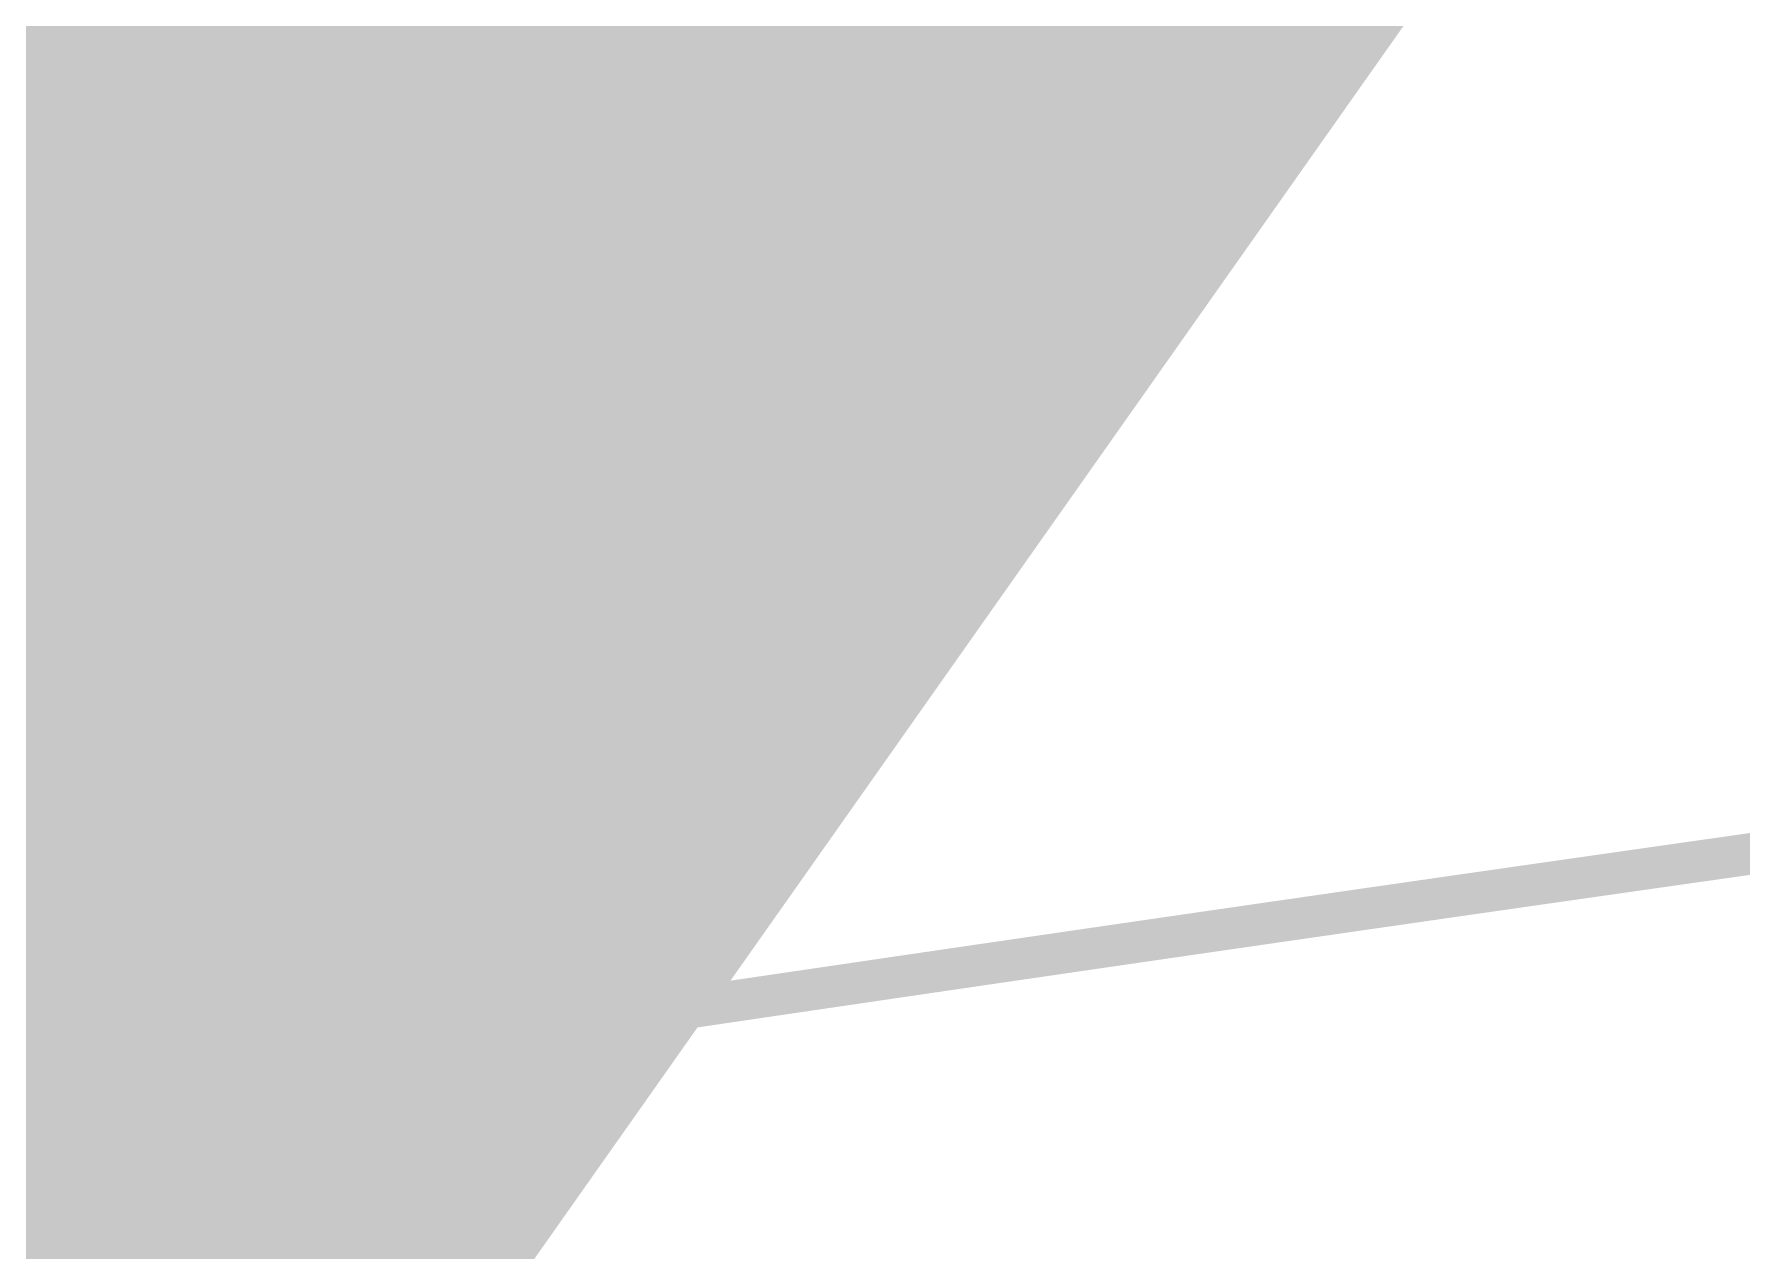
# Model space of a CAD drawing. Header units: inches. Extents: x -7 to 348, y -14 to 159.
# Drawn here: x 17.584 to 18.108, y 31.16 to 31.533 of the extents above; entities that cross this region are included whole.
import ezdxf

# ---------------------------------------------------------------- set-up
doc = ezdxf.new("R2010")
doc.units = ezdxf.units.IN
for name, color, linetype in [('Dimension', 6, 'Continuous'), ('Fabrication', 76, 'Continuous'), ('Top Layer', 1, 'Continuous')]:
    doc.layers.add(name, color=color, linetype=linetype)

msp = doc.modelspace()

# ---------------------------------------------------------------- linework, layer by layer
at = {"layer": 'Dimension'}
for points in [[(58.31, 19.467, 0.254, 0.254, 1), (13.31, 19.467, 0.254, 0.254, 1)], [(54.56034, 19.46693, 0.254, 0.254, 1), (17.06033, 19.46693, 0.254, 0.254, 1)]]:
    msp.add_lwpolyline(points, format="xyseb", close=True, dxfattribs=at)
at = {"layer": 'Fabrication'}
for points in [[(53.19355, 31.33267, 0.0127, 0.0127, -1.1671), (15.67509, 13.58703, 0.0127, 0.0127, 0)], [(53.19355, 31.33267, 0.0127, 0.0127, -1.1671), (15.67509, 13.58703, 0.0127, 0.0127, 0)], [(53.19355, 31.33267, 0.0127, 0.0127, -1.1671), (15.67509, 13.58703, 0.0127, 0.0127, 0)], [(53.19355, 31.33267, 0.0127, 0.0127, -1.1671), (15.67509, 13.58703, 0.0127, 0.0127, 0)], [(15.67533, 25.51295, 0.0127, 0.0127, -0.076993), (18.42319, 31.32543, 0.0127, 0.0127, 0)], [(15.67533, 25.51295, 0.0127, 0.0127, -0.076993), (18.42319, 31.32543, 0.0127, 0.0127, 0)], [(15.67533, 25.51295, 0.0127, 0.0127, -0.076993), (18.42319, 31.32543, 0.0127, 0.0127, 0)], [(15.67533, 25.51295, 0.0127, 0.0127, -0.076993), (18.42319, 31.32543, 0.0127, 0.0127, 0)], [(18.09771, 31.27992, 0.0127, 0.0127, 0), (18.1181, 31.28282, 0.0127, 0.0127, 0)], [(18.09771, 31.27992, 0.0127, 0.0127, 0), (18.1181, 31.28282, 0.0127, 0.0127, 0)], [(18.05879, 31.27437, 0.0127, 0.0127, 0), (18.06467, 31.27521, 0.0127, 0.0127, 0)], [(18.05879, 31.27437, 0.0127, 0.0127, 0), (18.06467, 31.27521, 0.0127, 0.0127, 0)], [(18.06467, 31.27521, 0.0127, 0.0127, 0), (18.07051, 31.27604, 0.0127, 0.0127, 0)], [(18.06467, 31.27521, 0.0127, 0.0127, 0), (18.07051, 31.27604, 0.0127, 0.0127, 0)], [(18.07051, 31.27604, 0.0127, 0.0127, 0), (18.07633, 31.27687, 0.0127, 0.0127, 0)], [(18.07051, 31.27604, 0.0127, 0.0127, 0), (18.07633, 31.27687, 0.0127, 0.0127, 0)], [(18.07633, 31.27687, 0.0127, 0.0127, 0), (18.08212, 31.2777, 0.0127, 0.0127, 0)], [(18.07633, 31.27687, 0.0127, 0.0127, 0), (18.08212, 31.2777, 0.0127, 0.0127, 0)], [(18.08212, 31.2777, 0.0127, 0.0127, 0), (18.08789, 31.27852, 0.0127, 0.0127, 0)], [(18.08212, 31.2777, 0.0127, 0.0127, 0), (18.08789, 31.27852, 0.0127, 0.0127, 0)], [(18.08789, 31.27852, 0.0127, 0.0127, 0), (18.09363, 31.27934, 0.0127, 0.0127, 0)], [(18.08789, 31.27852, 0.0127, 0.0127, 0), (18.09363, 31.27934, 0.0127, 0.0127, 0)], [(18.09363, 31.27934, 0.0127, 0.0127, 0), (18.09771, 31.27992, 0.0127, 0.0127, 0)], [(18.09363, 31.27934, 0.0127, 0.0127, 0), (18.09771, 31.27992, 0.0127, 0.0127, 0)], [(18.02475, 31.26949, 0.0127, 0.0127, 0), (18.03163, 31.27048, 0.0127, 0.0127, 0)], [(18.02475, 31.26949, 0.0127, 0.0127, 0), (18.03163, 31.27048, 0.0127, 0.0127, 0)], [(18.03163, 31.27048, 0.0127, 0.0127, 0), (18.03847, 31.27146, 0.0127, 0.0127, 0)], [(18.03163, 31.27048, 0.0127, 0.0127, 0), (18.03847, 31.27146, 0.0127, 0.0127, 0)], [(18.03847, 31.27146, 0.0127, 0.0127, 0), (18.04528, 31.27244, 0.0127, 0.0127, 0)], [(18.03847, 31.27146, 0.0127, 0.0127, 0), (18.04528, 31.27244, 0.0127, 0.0127, 0)], [(18.04528, 31.27244, 0.0127, 0.0127, 0), (18.05205, 31.2734, 0.0127, 0.0127, 0)], [(18.04528, 31.27244, 0.0127, 0.0127, 0), (18.05205, 31.2734, 0.0127, 0.0127, 0)], [(18.05205, 31.2734, 0.0127, 0.0127, 0), (18.05879, 31.27437, 0.0127, 0.0127, 0)], [(18.05205, 31.2734, 0.0127, 0.0127, 0), (18.05879, 31.27437, 0.0127, 0.0127, 0)], [(17.98461, 31.26371, 0.0127, 0.0127, 0), (17.99342, 31.26499, 0.0127, 0.0127, 0)], [(17.98461, 31.26371, 0.0127, 0.0127, 0), (17.99342, 31.26499, 0.0127, 0.0127, 0)], [(17.99342, 31.26499, 0.0127, 0.0127, 0), (18.00131, 31.26612, 0.0127, 0.0127, 0)], [(17.99342, 31.26499, 0.0127, 0.0127, 0), (18.00131, 31.26612, 0.0127, 0.0127, 0)], [(18.00131, 31.26612, 0.0127, 0.0127, 0), (18.00917, 31.26725, 0.0127, 0.0127, 0)], [(18.00131, 31.26612, 0.0127, 0.0127, 0), (18.00917, 31.26725, 0.0127, 0.0127, 0)], [(18.00917, 31.26725, 0.0127, 0.0127, 0), (18.01698, 31.26838, 0.0127, 0.0127, 0)], [(18.00917, 31.26725, 0.0127, 0.0127, 0), (18.01698, 31.26838, 0.0127, 0.0127, 0)], [(18.01698, 31.26838, 0.0127, 0.0127, 0), (18.02475, 31.26949, 0.0127, 0.0127, 0)], [(18.01698, 31.26838, 0.0127, 0.0127, 0), (18.02475, 31.26949, 0.0127, 0.0127, 0)], [(17.94798, 31.25842, 0.0127, 0.0127, 0), (17.95788, 31.25985, 0.0127, 0.0127, 0)], [(17.94798, 31.25842, 0.0127, 0.0127, 0), (17.95788, 31.25985, 0.0127, 0.0127, 0)], [(17.95788, 31.25985, 0.0127, 0.0127, 0), (17.96684, 31.26115, 0.0127, 0.0127, 0)], [(17.95788, 31.25985, 0.0127, 0.0127, 0), (17.96684, 31.26115, 0.0127, 0.0127, 0)], [(17.96684, 31.26115, 0.0127, 0.0127, 0), (17.97575, 31.26243, 0.0127, 0.0127, 0)], [(17.96684, 31.26115, 0.0127, 0.0127, 0), (17.97575, 31.26243, 0.0127, 0.0127, 0)], [(17.97575, 31.26243, 0.0127, 0.0127, 0), (17.98461, 31.26371, 0.0127, 0.0127, 0)], [(17.97575, 31.26243, 0.0127, 0.0127, 0), (17.98461, 31.26371, 0.0127, 0.0127, 0)], [(17.91611, 31.25379, 0.0127, 0.0127, 0), (17.9271, 31.25539, 0.0127, 0.0127, 0)], [(17.91611, 31.25379, 0.0127, 0.0127, 0), (17.9271, 31.25539, 0.0127, 0.0127, 0)], [(17.9271, 31.25539, 0.0127, 0.0127, 0), (17.93802, 31.25697, 0.0127, 0.0127, 0)], [(17.9271, 31.25539, 0.0127, 0.0127, 0), (17.93802, 31.25697, 0.0127, 0.0127, 0)], [(17.93802, 31.25697, 0.0127, 0.0127, 0), (17.94798, 31.25842, 0.0127, 0.0127, 0)], [(17.93802, 31.25697, 0.0127, 0.0127, 0), (17.94798, 31.25842, 0.0127, 0.0127, 0)], [(17.87811, 31.24825, 0.0127, 0.0127, 0), (17.89117, 31.25015, 0.0127, 0.0127, 0)], [(17.87811, 31.24825, 0.0127, 0.0127, 0), (17.89117, 31.25015, 0.0127, 0.0127, 0)], [(17.89117, 31.25015, 0.0127, 0.0127, 0), (17.90414, 31.25205, 0.0127, 0.0127, 0)], [(17.89117, 31.25015, 0.0127, 0.0127, 0), (17.90414, 31.25205, 0.0127, 0.0127, 0)], [(17.90414, 31.25205, 0.0127, 0.0127, 0), (17.91611, 31.25379, 0.0127, 0.0127, 0)], [(17.90414, 31.25205, 0.0127, 0.0127, 0), (17.91611, 31.25379, 0.0127, 0.0127, 0)], [(17.83181, 31.24146, 0.0127, 0.0127, 0), (17.84893, 31.24398, 0.0127, 0.0127, 0)], [(17.83181, 31.24146, 0.0127, 0.0127, 0), (17.84893, 31.24398, 0.0127, 0.0127, 0)], [(17.84893, 31.24398, 0.0127, 0.0127, 0), (17.86404, 31.24619, 0.0127, 0.0127, 0)], [(17.84893, 31.24398, 0.0127, 0.0127, 0), (17.86404, 31.24619, 0.0127, 0.0127, 0)], [(17.86404, 31.24619, 0.0127, 0.0127, 0), (17.87811, 31.24825, 0.0127, 0.0127, 0)], [(17.86404, 31.24619, 0.0127, 0.0127, 0), (17.87811, 31.24825, 0.0127, 0.0127, 0)], [(17.79141, 31.23552, 0.0127, 0.0127, 0), (17.81265, 31.23865, 0.0127, 0.0127, 0)], [(17.79141, 31.23552, 0.0127, 0.0127, 0), (17.81265, 31.23865, 0.0127, 0.0127, 0)], [(17.81265, 31.23865, 0.0127, 0.0127, 0), (17.83181, 31.24146, 0.0127, 0.0127, 0)], [(17.81265, 31.23865, 0.0127, 0.0127, 0), (17.83181, 31.24146, 0.0127, 0.0127, 0)], [(17.76706, 31.23192, 0.0127, 0.0127, 0), (17.79141, 31.23552, 0.0127, 0.0127, 0)], [(17.76706, 31.23192, 0.0127, 0.0127, 0), (17.79141, 31.23552, 0.0127, 0.0127, 0)], [(17.73659, 31.22741, 0.0127, 0.0127, 0), (17.76706, 31.23192, 0.0127, 0.0127, 0)], [(17.73659, 31.22741, 0.0127, 0.0127, 0), (17.76706, 31.23192, 0.0127, 0.0127, 0)], [(17.5283, 31.19619, 0.0127, 0.0127, 0), (17.73659, 31.22741, 0.0127, 0.0127, 0)], [(17.5283, 31.19619, 0.0127, 0.0127, 0), (17.73659, 31.22741, 0.0127, 0.0127, 0)]]:
    msp.add_lwpolyline(points, format="xyseb", dxfattribs=at)
for points in [[(18.06149, 31.27521, 0.00635, 0.00635, 1), (18.06784, 31.27521, 0.00635, 0.00635, 1)], [(18.06149, 31.27521, 0.00635, 0.00635, 1), (18.06784, 31.27521, 0.00635, 0.00635, 1)], [(18.06149, 31.27521, 0.00635, 0.00635, 1), (18.06784, 31.27521, 0.00635, 0.00635, 1)], [(18.06149, 31.27521, 0.00635, 0.00635, 1), (18.06784, 31.27521, 0.00635, 0.00635, 1)], [(18.06734, 31.27604, 0.00635, 0.00635, 1), (18.07369, 31.27604, 0.00635, 0.00635, 1)], [(18.06734, 31.27604, 0.00635, 0.00635, 1), (18.07369, 31.27604, 0.00635, 0.00635, 1)], [(18.06734, 31.27604, 0.00635, 0.00635, 1), (18.07369, 31.27604, 0.00635, 0.00635, 1)], [(18.06734, 31.27604, 0.00635, 0.00635, 1), (18.07369, 31.27604, 0.00635, 0.00635, 1)], [(18.07316, 31.27687, 0.00635, 0.00635, 1), (18.07951, 31.27687, 0.00635, 0.00635, 1)], [(18.07316, 31.27687, 0.00635, 0.00635, 1), (18.07951, 31.27687, 0.00635, 0.00635, 1)], [(18.07316, 31.27687, 0.00635, 0.00635, 1), (18.07951, 31.27687, 0.00635, 0.00635, 1)], [(18.07316, 31.27687, 0.00635, 0.00635, 1), (18.07951, 31.27687, 0.00635, 0.00635, 1)], [(18.07895, 31.2777, 0.00635, 0.00635, 1), (18.0853, 31.2777, 0.00635, 0.00635, 1)], [(18.07895, 31.2777, 0.00635, 0.00635, 1), (18.0853, 31.2777, 0.00635, 0.00635, 1)], [(18.07895, 31.2777, 0.00635, 0.00635, 1), (18.0853, 31.2777, 0.00635, 0.00635, 1)], [(18.07895, 31.2777, 0.00635, 0.00635, 1), (18.0853, 31.2777, 0.00635, 0.00635, 1)], [(18.08472, 31.27852, 0.00635, 0.00635, 1), (18.09107, 31.27852, 0.00635, 0.00635, 1)], [(18.08472, 31.27852, 0.00635, 0.00635, 1), (18.09107, 31.27852, 0.00635, 0.00635, 1)], [(18.08472, 31.27852, 0.00635, 0.00635, 1), (18.09107, 31.27852, 0.00635, 0.00635, 1)], [(18.08472, 31.27852, 0.00635, 0.00635, 1), (18.09107, 31.27852, 0.00635, 0.00635, 1)], [(18.09045, 31.27934, 0.00635, 0.00635, 1), (18.0968, 31.27934, 0.00635, 0.00635, 1)], [(18.09045, 31.27934, 0.00635, 0.00635, 1), (18.0968, 31.27934, 0.00635, 0.00635, 1)], [(18.09045, 31.27934, 0.00635, 0.00635, 1), (18.0968, 31.27934, 0.00635, 0.00635, 1)], [(18.09045, 31.27934, 0.00635, 0.00635, 1), (18.0968, 31.27934, 0.00635, 0.00635, 1)], [(18.09454, 31.27992, 0.00635, 0.00635, 1), (18.10089, 31.27992, 0.00635, 0.00635, 1)], [(18.09454, 31.27992, 0.00635, 0.00635, 1), (18.10089, 31.27992, 0.00635, 0.00635, 1)], [(18.09454, 31.27992, 0.00635, 0.00635, 1), (18.10089, 31.27992, 0.00635, 0.00635, 1)], [(18.09454, 31.27992, 0.00635, 0.00635, 1), (18.10089, 31.27992, 0.00635, 0.00635, 1)], [(18.02845, 31.27048, 0.00635, 0.00635, 1), (18.0348, 31.27048, 0.00635, 0.00635, 1)], [(18.02845, 31.27048, 0.00635, 0.00635, 1), (18.0348, 31.27048, 0.00635, 0.00635, 1)], [(18.02845, 31.27048, 0.00635, 0.00635, 1), (18.0348, 31.27048, 0.00635, 0.00635, 1)], [(18.02845, 31.27048, 0.00635, 0.00635, 1), (18.0348, 31.27048, 0.00635, 0.00635, 1)], [(18.03529, 31.27146, 0.00635, 0.00635, 1), (18.04164, 31.27146, 0.00635, 0.00635, 1)], [(18.03529, 31.27146, 0.00635, 0.00635, 1), (18.04164, 31.27146, 0.00635, 0.00635, 1)], [(18.03529, 31.27146, 0.00635, 0.00635, 1), (18.04164, 31.27146, 0.00635, 0.00635, 1)], [(18.03529, 31.27146, 0.00635, 0.00635, 1), (18.04164, 31.27146, 0.00635, 0.00635, 1)], [(18.0421, 31.27244, 0.00635, 0.00635, 1), (18.04845, 31.27244, 0.00635, 0.00635, 1)], [(18.0421, 31.27244, 0.00635, 0.00635, 1), (18.04845, 31.27244, 0.00635, 0.00635, 1)], [(18.0421, 31.27244, 0.00635, 0.00635, 1), (18.04845, 31.27244, 0.00635, 0.00635, 1)], [(18.0421, 31.27244, 0.00635, 0.00635, 1), (18.04845, 31.27244, 0.00635, 0.00635, 1)], [(18.04888, 31.2734, 0.00635, 0.00635, 1), (18.05523, 31.2734, 0.00635, 0.00635, 1)], [(18.04888, 31.2734, 0.00635, 0.00635, 1), (18.05523, 31.2734, 0.00635, 0.00635, 1)], [(18.04888, 31.2734, 0.00635, 0.00635, 1), (18.05523, 31.2734, 0.00635, 0.00635, 1)], [(18.04888, 31.2734, 0.00635, 0.00635, 1), (18.05523, 31.2734, 0.00635, 0.00635, 1)], [(18.05562, 31.27437, 0.00635, 0.00635, 1), (18.06197, 31.27437, 0.00635, 0.00635, 1)], [(18.05562, 31.27437, 0.00635, 0.00635, 1), (18.06197, 31.27437, 0.00635, 0.00635, 1)], [(18.05562, 31.27437, 0.00635, 0.00635, 1), (18.06197, 31.27437, 0.00635, 0.00635, 1)], [(18.05562, 31.27437, 0.00635, 0.00635, 1), (18.06197, 31.27437, 0.00635, 0.00635, 1)], [(17.99025, 31.26499, 0.00635, 0.00635, 1), (17.9966, 31.26499, 0.00635, 0.00635, 1)], [(17.99025, 31.26499, 0.00635, 0.00635, 1), (17.9966, 31.26499, 0.00635, 0.00635, 1)], [(17.99025, 31.26499, 0.00635, 0.00635, 1), (17.9966, 31.26499, 0.00635, 0.00635, 1)], [(17.99025, 31.26499, 0.00635, 0.00635, 1), (17.9966, 31.26499, 0.00635, 0.00635, 1)], [(17.99814, 31.26612, 0.00635, 0.00635, 1), (18.00449, 31.26612, 0.00635, 0.00635, 1)], [(17.99814, 31.26612, 0.00635, 0.00635, 1), (18.00449, 31.26612, 0.00635, 0.00635, 1)], [(17.99814, 31.26612, 0.00635, 0.00635, 1), (18.00449, 31.26612, 0.00635, 0.00635, 1)], [(17.99814, 31.26612, 0.00635, 0.00635, 1), (18.00449, 31.26612, 0.00635, 0.00635, 1)], [(18.00599, 31.26725, 0.00635, 0.00635, 1), (18.01234, 31.26725, 0.00635, 0.00635, 1)], [(18.00599, 31.26725, 0.00635, 0.00635, 1), (18.01234, 31.26725, 0.00635, 0.00635, 1)], [(18.00599, 31.26725, 0.00635, 0.00635, 1), (18.01234, 31.26725, 0.00635, 0.00635, 1)], [(18.00599, 31.26725, 0.00635, 0.00635, 1), (18.01234, 31.26725, 0.00635, 0.00635, 1)], [(18.0138, 31.26838, 0.00635, 0.00635, 1), (18.02015, 31.26838, 0.00635, 0.00635, 1)], [(18.0138, 31.26838, 0.00635, 0.00635, 1), (18.02015, 31.26838, 0.00635, 0.00635, 1)], [(18.0138, 31.26838, 0.00635, 0.00635, 1), (18.02015, 31.26838, 0.00635, 0.00635, 1)], [(18.0138, 31.26838, 0.00635, 0.00635, 1), (18.02015, 31.26838, 0.00635, 0.00635, 1)], [(18.02157, 31.26949, 0.00635, 0.00635, 1), (18.02792, 31.26949, 0.00635, 0.00635, 1)], [(18.02157, 31.26949, 0.00635, 0.00635, 1), (18.02792, 31.26949, 0.00635, 0.00635, 1)], [(18.02157, 31.26949, 0.00635, 0.00635, 1), (18.02792, 31.26949, 0.00635, 0.00635, 1)], [(18.02157, 31.26949, 0.00635, 0.00635, 1), (18.02792, 31.26949, 0.00635, 0.00635, 1)], [(17.95471, 31.25985, 0.00635, 0.00635, 1), (17.96106, 31.25985, 0.00635, 0.00635, 1)], [(17.95471, 31.25985, 0.00635, 0.00635, 1), (17.96106, 31.25985, 0.00635, 0.00635, 1)], [(17.95471, 31.25985, 0.00635, 0.00635, 1), (17.96106, 31.25985, 0.00635, 0.00635, 1)], [(17.95471, 31.25985, 0.00635, 0.00635, 1), (17.96106, 31.25985, 0.00635, 0.00635, 1)], [(17.96366, 31.26115, 0.00635, 0.00635, 1), (17.97001, 31.26115, 0.00635, 0.00635, 1)], [(17.96366, 31.26115, 0.00635, 0.00635, 1), (17.97001, 31.26115, 0.00635, 0.00635, 1)], [(17.96366, 31.26115, 0.00635, 0.00635, 1), (17.97001, 31.26115, 0.00635, 0.00635, 1)], [(17.96366, 31.26115, 0.00635, 0.00635, 1), (17.97001, 31.26115, 0.00635, 0.00635, 1)], [(17.97257, 31.26243, 0.00635, 0.00635, 1), (17.97892, 31.26243, 0.00635, 0.00635, 1)], [(17.97257, 31.26243, 0.00635, 0.00635, 1), (17.97892, 31.26243, 0.00635, 0.00635, 1)], [(17.97257, 31.26243, 0.00635, 0.00635, 1), (17.97892, 31.26243, 0.00635, 0.00635, 1)], [(17.97257, 31.26243, 0.00635, 0.00635, 1), (17.97892, 31.26243, 0.00635, 0.00635, 1)], [(17.98143, 31.26371, 0.00635, 0.00635, 1), (17.98778, 31.26371, 0.00635, 0.00635, 1)], [(17.98143, 31.26371, 0.00635, 0.00635, 1), (17.98778, 31.26371, 0.00635, 0.00635, 1)], [(17.98143, 31.26371, 0.00635, 0.00635, 1), (17.98778, 31.26371, 0.00635, 0.00635, 1)], [(17.98143, 31.26371, 0.00635, 0.00635, 1), (17.98778, 31.26371, 0.00635, 0.00635, 1)], [(17.92392, 31.25539, 0.00635, 0.00635, 1), (17.93027, 31.25539, 0.00635, 0.00635, 1)], [(17.92392, 31.25539, 0.00635, 0.00635, 1), (17.93027, 31.25539, 0.00635, 0.00635, 1)], [(17.92392, 31.25539, 0.00635, 0.00635, 1), (17.93027, 31.25539, 0.00635, 0.00635, 1)], [(17.92392, 31.25539, 0.00635, 0.00635, 1), (17.93027, 31.25539, 0.00635, 0.00635, 1)], [(17.93485, 31.25697, 0.00635, 0.00635, 1), (17.9412, 31.25697, 0.00635, 0.00635, 1)], [(17.93485, 31.25697, 0.00635, 0.00635, 1), (17.9412, 31.25697, 0.00635, 0.00635, 1)], [(17.93485, 31.25697, 0.00635, 0.00635, 1), (17.9412, 31.25697, 0.00635, 0.00635, 1)], [(17.93485, 31.25697, 0.00635, 0.00635, 1), (17.9412, 31.25697, 0.00635, 0.00635, 1)], [(17.9448, 31.25842, 0.00635, 0.00635, 1), (17.95115, 31.25842, 0.00635, 0.00635, 1)], [(17.9448, 31.25842, 0.00635, 0.00635, 1), (17.95115, 31.25842, 0.00635, 0.00635, 1)], [(17.9448, 31.25842, 0.00635, 0.00635, 1), (17.95115, 31.25842, 0.00635, 0.00635, 1)], [(17.9448, 31.25842, 0.00635, 0.00635, 1), (17.95115, 31.25842, 0.00635, 0.00635, 1)], [(17.88799, 31.25015, 0.00635, 0.00635, 1), (17.89434, 31.25015, 0.00635, 0.00635, 1)], [(17.88799, 31.25015, 0.00635, 0.00635, 1), (17.89434, 31.25015, 0.00635, 0.00635, 1)], [(17.88799, 31.25015, 0.00635, 0.00635, 1), (17.89434, 31.25015, 0.00635, 0.00635, 1)], [(17.88799, 31.25015, 0.00635, 0.00635, 1), (17.89434, 31.25015, 0.00635, 0.00635, 1)], [(17.90096, 31.25205, 0.00635, 0.00635, 1), (17.90731, 31.25205, 0.00635, 0.00635, 1)], [(17.90096, 31.25205, 0.00635, 0.00635, 1), (17.90731, 31.25205, 0.00635, 0.00635, 1)], [(17.90096, 31.25205, 0.00635, 0.00635, 1), (17.90731, 31.25205, 0.00635, 0.00635, 1)], [(17.90096, 31.25205, 0.00635, 0.00635, 1), (17.90731, 31.25205, 0.00635, 0.00635, 1)], [(17.91293, 31.25379, 0.00635, 0.00635, 1), (17.91928, 31.25379, 0.00635, 0.00635, 1)], [(17.91293, 31.25379, 0.00635, 0.00635, 1), (17.91928, 31.25379, 0.00635, 0.00635, 1)], [(17.91293, 31.25379, 0.00635, 0.00635, 1), (17.91928, 31.25379, 0.00635, 0.00635, 1)], [(17.91293, 31.25379, 0.00635, 0.00635, 1), (17.91928, 31.25379, 0.00635, 0.00635, 1)], [(17.84575, 31.24398, 0.00635, 0.00635, 1), (17.8521, 31.24398, 0.00635, 0.00635, 1)], [(17.84575, 31.24398, 0.00635, 0.00635, 1), (17.8521, 31.24398, 0.00635, 0.00635, 1)], [(17.84575, 31.24398, 0.00635, 0.00635, 1), (17.8521, 31.24398, 0.00635, 0.00635, 1)], [(17.84575, 31.24398, 0.00635, 0.00635, 1), (17.8521, 31.24398, 0.00635, 0.00635, 1)], [(17.86086, 31.24619, 0.00635, 0.00635, 1), (17.86721, 31.24619, 0.00635, 0.00635, 1)], [(17.86086, 31.24619, 0.00635, 0.00635, 1), (17.86721, 31.24619, 0.00635, 0.00635, 1)], [(17.86086, 31.24619, 0.00635, 0.00635, 1), (17.86721, 31.24619, 0.00635, 0.00635, 1)], [(17.86086, 31.24619, 0.00635, 0.00635, 1), (17.86721, 31.24619, 0.00635, 0.00635, 1)], [(17.87494, 31.24825, 0.00635, 0.00635, 1), (17.88129, 31.24825, 0.00635, 0.00635, 1)], [(17.87494, 31.24825, 0.00635, 0.00635, 1), (17.88129, 31.24825, 0.00635, 0.00635, 1)], [(17.87494, 31.24825, 0.00635, 0.00635, 1), (17.88129, 31.24825, 0.00635, 0.00635, 1)], [(17.87494, 31.24825, 0.00635, 0.00635, 1), (17.88129, 31.24825, 0.00635, 0.00635, 1)], [(17.80948, 31.23865, 0.00635, 0.00635, 1), (17.81583, 31.23865, 0.00635, 0.00635, 1)], [(17.80948, 31.23865, 0.00635, 0.00635, 1), (17.81583, 31.23865, 0.00635, 0.00635, 1)], [(17.80948, 31.23865, 0.00635, 0.00635, 1), (17.81583, 31.23865, 0.00635, 0.00635, 1)], [(17.80948, 31.23865, 0.00635, 0.00635, 1), (17.81583, 31.23865, 0.00635, 0.00635, 1)], [(17.82864, 31.24146, 0.00635, 0.00635, 1), (17.83499, 31.24146, 0.00635, 0.00635, 1)], [(17.82864, 31.24146, 0.00635, 0.00635, 1), (17.83499, 31.24146, 0.00635, 0.00635, 1)], [(17.82864, 31.24146, 0.00635, 0.00635, 1), (17.83499, 31.24146, 0.00635, 0.00635, 1)], [(17.82864, 31.24146, 0.00635, 0.00635, 1), (17.83499, 31.24146, 0.00635, 0.00635, 1)], [(17.78823, 31.23552, 0.00635, 0.00635, 1), (17.79458, 31.23552, 0.00635, 0.00635, 1)], [(17.78823, 31.23552, 0.00635, 0.00635, 1), (17.79458, 31.23552, 0.00635, 0.00635, 1)], [(17.78823, 31.23552, 0.00635, 0.00635, 1), (17.79458, 31.23552, 0.00635, 0.00635, 1)], [(17.78823, 31.23552, 0.00635, 0.00635, 1), (17.79458, 31.23552, 0.00635, 0.00635, 1)], [(17.76389, 31.23192, 0.00635, 0.00635, 1), (17.77024, 31.23192, 0.00635, 0.00635, 1)], [(17.76389, 31.23192, 0.00635, 0.00635, 1), (17.77024, 31.23192, 0.00635, 0.00635, 1)], [(17.76389, 31.23192, 0.00635, 0.00635, 1), (17.77024, 31.23192, 0.00635, 0.00635, 1)], [(17.76389, 31.23192, 0.00635, 0.00635, 1), (17.77024, 31.23192, 0.00635, 0.00635, 1)], [(17.73341, 31.22741, 0.00635, 0.00635, 1), (17.73976, 31.22741, 0.00635, 0.00635, 1)], [(17.73341, 31.22741, 0.00635, 0.00635, 1), (17.73976, 31.22741, 0.00635, 0.00635, 1)], [(17.73341, 31.22741, 0.00635, 0.00635, 1), (17.73976, 31.22741, 0.00635, 0.00635, 1)], [(17.73341, 31.22741, 0.00635, 0.00635, 1), (17.73976, 31.22741, 0.00635, 0.00635, 1)]]:
    msp.add_lwpolyline(points, format="xyseb", close=True, dxfattribs=at)
at = {"layer": 'Top Layer'}
msp.add_lwpolyline([(14.24462, 13.13485, 2.032, 2.032, -0.267603), (19.4524, 34.99795, 2.032, 2.032, 0)], format="xyseb", dxfattribs=at)

doc.saveas('drawing.dxf')
